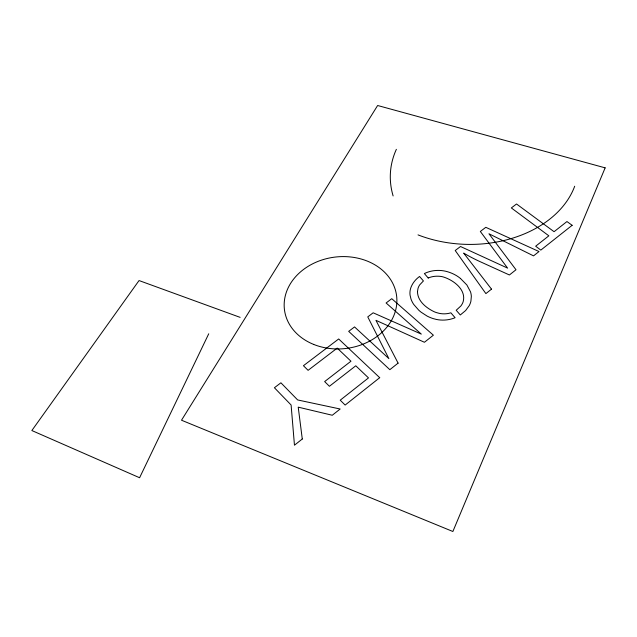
<?xml version="1.0" encoding="UTF-8"?>
<svg xmlns="http://www.w3.org/2000/svg" width="637" height="637" viewBox="0 0 637 637"><rect width="100%" height="100%" fill="white"/><g stroke="black" fill="none" stroke-linecap="round" stroke-linejoin="round"><path stroke-width="0.96" d="M208.737 333.78L139.599 477.742L31.85 430.54L139.041 280.551L240.141 317.369M460.44 278.441L466.897 285.01L470.512 291.834A26.459 21.411 1.8 0 1 471.332 296.531L470.91 301.158A25.822 20.902 1.8 0 1 469.31 305.505L465.623 310.553L460.296 314.973L456.196 310.251L460.814 306.039A19.803 16.036 1.7 0 0 463.179 301.651C466.475 289.413 453.058 279.762 442.715 276.784A19.62 15.837 1.1 0 0 438.551 276.227L436.472 276.211A18.799 15.169 1.1 0 0 428.223 278.011M428.231 278.019L424.369 273.56A27.335 22.064 1.2 0 1 432.204 270.98A28.259 22.821 1.2 0 1 434.641 270.614A26.34 21.252 1.2 0 1 445.757 271.266L447.588 271.752A34.382 27.877 1.1 0 1 460.447 278.433M393.117 195.941A121.11 88.479 3.4 0 1 396.365 149.321M574.685 186.227A109.524 79.601 1 0 1 418.023 234.886M417.482 291.603C417.569 301.174 426.304 307.99 434.259 311.764A24.763 19.994 1.8 0 0 436.361 312.568L439.196 313.332A18.839 15.272 1.7 0 0 447.66 313.563A19.516 15.814 1.7 0 0 450.861 312.799L455.097 317.72A27.861 22.566 1.6 0 1 447.795 319.734L446.832 319.87A25.966 21.053 1.7 0 1 436.273 319.416L433.423 318.667A32.766 26.459 1.7 0 1 427.029 316.032L421.145 312.21A44.869 35.991 2.1 0 1 418.78 310.211L413.732 304.446A32.407 26.149 1.5 0 1 411 299.064L410.061 295.154A24.708 19.97 0.9 0 1 410.889 287.606L411.176 286.873A30.154 24.381 1.3 0 1 418.477 277.294L419.568 276.474L423.422 280.949L419.751 284.811A18.306 14.778 1 0 0 418.007 288.434L417.482 291.603M605.15 167.85L452.875 531.497L181.505 420.221L377.63 105.503L605.15 167.85M302.28 439.004L294.461 445.199L291.109 405.005L274.404 387.742L280.909 382.805L297.654 399.948L340.158 409.01L332.275 415.252L298.227 407.154L302.28 439.004M379.708 377.685L345.143 405.06L340.222 400.187L368.497 377.9L355.78 365.789L329.417 386.285L324.647 381.579L350.971 361.211L337.22 348.113L308.093 370.328L303.435 365.71L338.685 338.964L379.708 377.685M398.093 363.13L389.836 369.675L348.686 331.367L354.546 326.924L388.865 358.615L367.772 316.884L373.155 312.799L421.312 334.107L386.094 302.981L391.747 298.689L433.375 335.189L424.433 342.268L375.941 320.331L398.093 363.13M491.517 289.142L485.888 293.601L455.224 250.516L460.511 246.503L507.601 268.121L480.33 231.47L485.792 227.321L539.013 251.535L533.535 255.867L488.961 233.779L516.002 269.754L509.409 274.977L481.731 262.396A151.041 108.346 5.2 0 1 463.672 253.096L491.517 289.142M572.137 225.299L540.821 250.102L535.669 246.201L548.847 235.817L511.336 207.933L516.527 203.991L554.071 231.701L566.954 221.549L572.137 225.299M313.691 344.426A56.494 46.015 -6.9 0 0 396.867 299.239A56.494 46.015 -6.9 0 0 311.031 264.658A56.494 46.015 -6.9 0 0 313.691 344.426"/></g></svg>
